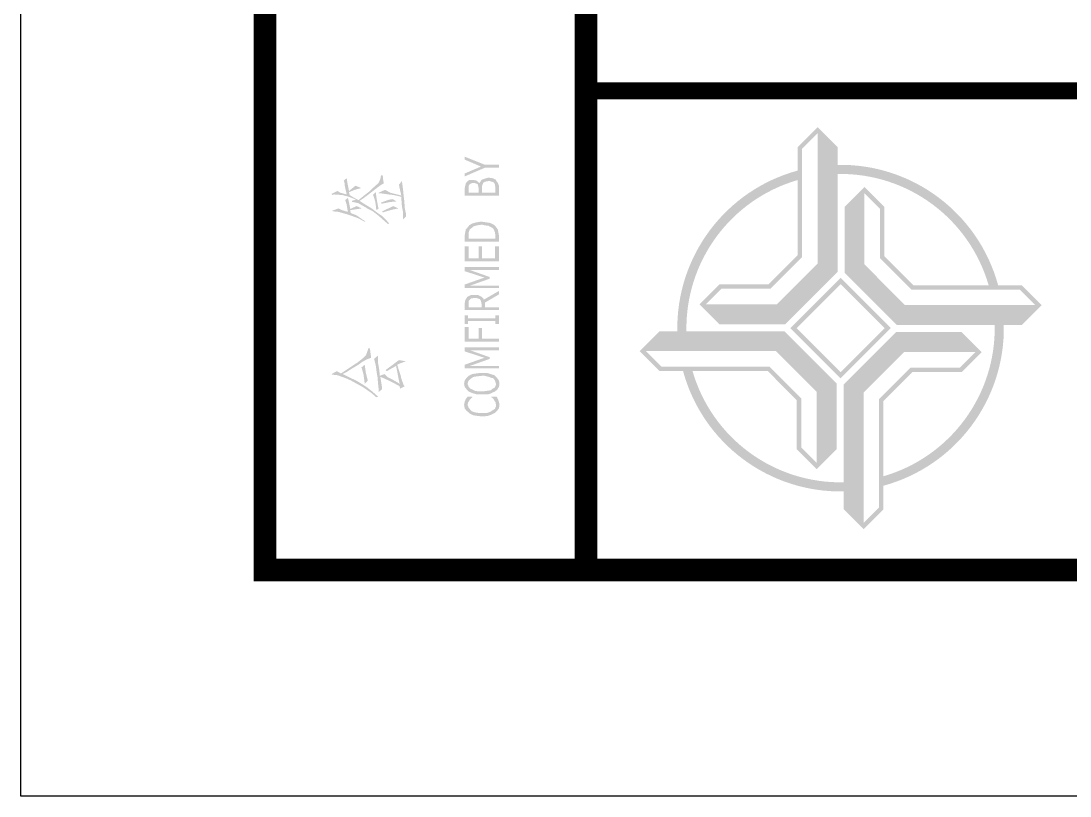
# Model space of a CAD drawing. Header units: millimetres. Extents: x 2630 to 3503, y 1668 to 1965.
# Drawn here: x 2629.95 to 2676.38, y 1668.29 to 1702.58 of the extents above; entities that cross this region are included whole.
import ezdxf

# ---------------------------------------------------------------- set-up
doc = ezdxf.new("R2010")
doc.units = ezdxf.units.MM
doc.layers.add('CCCC', color=7, linetype='Continuous')

# ---------------------------------------------------------------- blocks, each defined once
blk = doc.blocks.new('CCCC')
at = {"layer": 'CCCC'}
h = blk.add_hatch(color=154, dxfattribs=at)
h.paths.add_polyline_path([(-1.938, 6.686), (-1.938, 7.114, 0.343518), (-7.372, -0.138), (-6.96, -0.138, -0.33931)])
h.paths.add_polyline_path([(-0.138, 7.372), (-0.138, 6.96, -0.33931), (6.686, 1.938), (7.114, 1.938, 0.343518)])
h.paths.add_polyline_path([(7.372, 0.138), (6.96, 0.138, -0.33931), (1.938, -6.686), (1.938, -7.114, 0.343518)])
h.paths.add_polyline_path([(0.138, -6.96, -0.33931), (-6.686, -1.938), (-7.114, -1.938, 0.343518), (0.138, -7.372)])
h.paths.add_polyline_path([(-3.206, -1.738), (-8.094, -1.738), (-8.794, -1.038), (-9.077, -1.038), (-8.177, -1.938), (-3.289, -1.938), (-1.978, -3.249), (-1.978, -5.472), (-1.078, -6.372), (-1.078, -6.089), (-1.778, -5.389), (-1.778, -3.166)], flags=17)
h.paths.add_polyline_path([(-2.543, -0.138), (-8.177, -0.138), (-9.077, -1.038), (-8.794, -1.038), (-8.094, -0.338), (-2.626, -0.338), (-0.378, -2.586), (-0.378, -5.389), (-1.078, -6.089), (-1.078, -6.372), (-0.178, -5.472), (-0.178, -2.503)])
h.paths.add_polyline_path([(-2.626, -0.338), (-8.094, -0.338), (-8.794, -1.038), (-2.916, -1.038), (-1.078, -2.876), (-1.078, -6.089), (-0.378, -5.389), (-0.378, -2.586)], flags=17)
h.paths.add_polyline_path([(-1.738, 3.206), (-1.738, 8.094), (-1.038, 8.794), (-1.038, 9.077), (-1.938, 8.177), (-1.938, 3.289), (-3.249, 1.978), (-5.472, 1.978), (-6.372, 1.078), (-6.089, 1.078), (-5.389, 1.778), (-3.166, 1.778)], flags=17)
h.paths.add_polyline_path([(-0.138, 2.543), (-0.138, 8.177), (-1.038, 9.077), (-1.038, 8.794), (-0.338, 8.094), (-0.338, 2.626), (-2.586, 0.378), (-5.389, 0.378), (-6.089, 1.078), (-6.372, 1.078), (-5.472, 0.178), (-2.503, 0.178)])
h.paths.add_polyline_path([(-0.338, 2.626), (-0.338, 8.094), (-1.038, 8.794), (-1.038, 2.916), (-2.876, 1.078), (-6.089, 1.078), (-5.389, 0.378), (-2.586, 0.378)], flags=17)
h.paths.add_polyline_path([(0.378, 5.389), (1.078, 6.089), (1.078, 6.372), (0.178, 5.472), (0.178, 2.503), (2.543, 0.138), (8.177, 0.138), (9.077, 1.038), (8.794, 1.038), (8.094, 0.338), (2.626, 0.338), (0.378, 2.586)])
h.paths.add_polyline_path([(1.978, 5.472), (1.078, 6.372), (1.078, 6.089), (1.778, 5.389), (1.778, 3.166), (3.206, 1.738), (8.094, 1.738), (8.794, 1.038), (9.077, 1.038), (8.177, 1.938), (3.289, 1.938), (1.978, 3.249)])
h.paths.add_polyline_path([(1.078, 6.089), (0.378, 5.389), (0.378, 2.586), (2.626, 0.338), (8.094, 0.338), (8.794, 1.038), (2.916, 1.038), (1.078, 2.876)], flags=17)
h.paths.add_polyline_path([(3.249, -1.978), (5.472, -1.978), (6.372, -1.078), (6.089, -1.078), (5.389, -1.778), (3.166, -1.778), (1.738, -3.206), (1.738, -8.094), (1.038, -8.794), (1.038, -9.077), (1.938, -8.177), (1.938, -3.289)], flags=17)
h.paths.add_polyline_path([(2.586, -0.378), (5.389, -0.378), (6.089, -1.078), (6.372, -1.078), (5.472, -0.178), (2.503, -0.178), (0.138, -2.543), (0.138, -8.177), (1.038, -9.077), (1.038, -8.794), (0.338, -8.094), (0.338, -2.626)])
h.paths.add_polyline_path([(2.876, -1.078), (6.089, -1.078), (5.389, -0.378), (2.586, -0.378), (0.338, -2.626), (0.338, -8.094), (1.038, -8.794), (1.038, -2.916)], flags=17)
h.paths.add_polyline_path([(0, 2.269), (-2.269, 0), (0, -2.269), (2.269, 0)])
h.paths.add_polyline_path([(1.986, 0), (0, -1.986), (-1.986, 0), (0, 1.986)], flags=16)
blk = doc.blocks.new('tk')
h = blk.add_hatch(color=256)
h.paths.add_polyline_path([(21.153, -269.073), (20.535, -269.073), (20.355, -269.151), (19.635, -269.459), (19.635, -269.588), (20.535, -269.202), (21.153, -269.202)])
h.paths.add_polyline_path([(19.635, -268.713), (19.635, -268.842), (20.355, -269.151), (20.535, -269.073)])
h = blk.add_hatch(color=256)
h.paths.add_polyline_path([(14.57, -271.079), (14.57, -271.028), (14.57, -271.002), (14.518, -270.745), (14.467, -270.539), (14.467, -271.156), (14.21, -271.079), (14.056, -271.002), (13.773, -271.105), (13.798, -271.131), (14.056, -271.156), (14.416, -271.259), (14.647, -271.336), (14.93, -271.439), (15.213, -271.593), (15.238, -271.568), (15.11, -271.491), (14.853, -271.311), (14.596, -271.208)])
h.paths.add_polyline_path([(15.084, -271.002), (14.853, -270.899), (14.57, -271.028), (14.57, -271.079), (14.75, -271.053)], flags=17)
h.paths.add_polyline_path([(14.467, -270.539), (14.338, -270.642), (14.364, -270.668), (14.416, -270.848), (14.467, -271.156)], flags=17)
h.paths.add_polyline_path([(14.518, -270.282), (14.776, -270.179), (15.058, -270.102), (14.801, -269.999), (14.518, -270.231), (14.493, -270.102), (14.441, -269.845), (14.416, -270.385), (14.133, -270.308), (14.004, -270.231), (13.747, -270.359), (13.773, -270.411), (13.85, -270.385), (14.21, -270.411), (14.518, -270.488)])
h.paths.add_polyline_path([(14.441, -269.845), (14.416, -269.665), (14.287, -269.768), (14.313, -269.845), (14.338, -270.051), (14.416, -270.385)])
h.paths.add_polyline_path([(14.544, -270.411), (14.518, -270.282), (14.518, -270.488), (14.827, -270.616), (14.904, -270.616), (14.801, -270.565)])
h.paths.add_polyline_path([(15.778, -270.076), (15.958, -269.948), (16.061, -269.896), (16.036, -269.793), (16.01, -269.536), (15.933, -269.536), (15.907, -269.691), (15.83, -269.871), (15.804, -269.896), (15.573, -270.102), (15.444, -270.231), (15.213, -270.411), (14.93, -270.642), (14.904, -270.616), (14.827, -270.616), (14.647, -270.668), (14.647, -270.719), (14.698, -270.719), (14.93, -270.771), (14.981, -270.668), (15.213, -270.513), (15.547, -270.256)])
h.paths.add_polyline_path([(14.981, -270.668), (14.93, -270.771), (15.29, -270.976), (15.316, -271.002), (15.573, -271.131), (15.804, -271.311), (16.01, -271.491), (16.241, -271.696), (16.293, -271.671), (16.164, -271.516), (15.984, -271.336), (15.753, -271.182), (15.521, -271.002), (15.264, -270.848)])
h.paths.add_polyline_path([(15.753, -270.642), (15.727, -270.488), (15.701, -270.282), (15.573, -270.411), (15.598, -270.436), (15.676, -270.693), (15.701, -270.848), (15.727, -271.079), (15.83, -271.002), (15.804, -270.925)])
h.paths.add_polyline_path([(16.473, -270.899), (16.318, -270.976), (15.984, -271.131), (16.01, -271.182), (16.087, -271.156), (16.447, -271.053), (16.704, -271.002)])
h.paths.add_polyline_path([(16.447, -270.591), (16.293, -270.616), (15.933, -270.745), (15.958, -270.796), (16.344, -270.719), (16.627, -270.693)])
h.paths.add_polyline_path([(16.113, -270.179), (15.83, -270.308), (15.83, -270.333), (15.907, -270.333), (16.267, -270.385), (16.498, -270.411), (16.833, -270.488), (16.833, -270.436), (16.653, -270.385), (16.344, -270.308)])
h.paths.add_polyline_path([(16.91, -270.179), (16.884, -269.973), (16.858, -269.793), (16.73, -269.948), (16.756, -270.102), (16.833, -270.436), (16.833, -270.565), (16.858, -270.899), (16.91, -271.182), (16.91, -271.362), (16.91, -271.491), (17.038, -271.362), (17.038, -271.233), (16.987, -271.002), (16.961, -270.642), (16.936, -270.462)])
h = blk.add_hatch(color=256)
h.paths.add_polyline_path([(21.153, -270.051), (21.153, -269.999), (21.101, -269.871), (21.023, -269.766), (20.998, -270.308), (20.407, -270.308), (20.407, -270.076), (20.381, -269.742), (20.304, -269.871), (20.278, -269.871), (20.253, -270.308), (19.815, -270.308), (19.815, -270.128), (19.738, -269.819), (19.687, -269.896), (19.661, -269.999), (19.635, -270.128), (19.635, -270.436), (21.153, -270.436)])
h.paths.add_polyline_path([(20.15, -269.768), (19.995, -269.742), (19.841, -269.742), (19.738, -269.819), (19.815, -270.128), (19.815, -269.999), (19.867, -269.922), (19.995, -269.871), (20.047, -269.871), (20.201, -269.922), (20.227, -269.973), (20.253, -270.102), (20.253, -270.308), (20.278, -269.871)], flags=17)
h.paths.add_polyline_path([(20.87, -269.665), (20.69, -269.639), (20.587, -269.665), (20.433, -269.716), (20.381, -269.742), (20.407, -270.076), (20.407, -269.999), (20.458, -269.871), (20.535, -269.819), (20.69, -269.793), (20.741, -269.793), (20.921, -269.845), (20.973, -269.948), (20.998, -270.102), (20.998, -270.308), (21.024, -269.742)])
h = blk.add_hatch(color=256)
h.paths.add_polyline_path([(21.153, -272.211), (21.127, -272.056), (21.101, -271.928), (21.024, -271.825), (20.998, -272.339), (19.815, -272.339), (19.815, -272.211), (19.738, -271.876), (19.687, -271.928), (19.661, -272.056), (19.635, -272.211), (19.635, -272.468), (21.153, -272.468)])
h.paths.add_polyline_path([(20.921, -271.722), (20.767, -271.645), (20.587, -271.619), (20.407, -271.593), (20.33, -271.593), (20.15, -271.619), (19.97, -271.671), (19.841, -271.748), (19.738, -271.876), (19.815, -272.211), (19.815, -272.056), (19.867, -271.928), (19.97, -271.851), (20.021, -271.799), (20.201, -271.748), (20.407, -271.722), (20.51, -271.748), (20.69, -271.773), (20.844, -271.851), (20.921, -271.928), (20.973, -272.056), (20.998, -272.211), (20.998, -272.339), (21.024, -271.825)])
for points in [[(21.153, -272.673), (20.973, -272.673), (20.973, -273.213), (20.407, -273.213), (20.407, -272.673), (20.253, -272.673), (20.253, -273.213), (19.815, -273.213), (19.815, -272.673), (19.635, -272.673), (19.635, -273.342), (21.153, -273.342)], [(21.153, -275.733), (20.998, -275.733), (20.998, -275.862), (19.79, -275.862), (19.79, -275.733), (19.635, -275.733), (19.635, -276.119), (19.79, -276.119), (19.79, -275.991), (20.998, -275.991), (20.998, -276.119), (21.153, -276.119)], [(21.153, -276.762), (20.407, -276.762), (20.407, -276.299), (20.253, -276.299), (20.253, -276.762), (19.815, -276.762), (19.815, -276.248), (19.635, -276.248), (19.635, -276.891), (21.153, -276.891)]]:
    blk.add_hatch(color=256).paths.add_polyline_path(points)
h = blk.add_hatch(color=256)
h.paths.add_polyline_path([(21.153, -274.422), (19.867, -274.422), (19.635, -274.371), (19.635, -274.525), (21.153, -274.525)])
h.paths.add_polyline_path([(20.741, -274.113), (20.51, -274.062), (19.635, -274.371), (19.867, -274.422)])
h.paths.add_polyline_path([(19.867, -273.728), (19.635, -273.599), (19.635, -273.779), (20.51, -274.062), (20.741, -274.113), (20.741, -274.036)])
h.paths.add_polyline_path([(21.153, -273.599), (19.635, -273.599), (19.867, -273.728), (21.153, -273.728)])
h = blk.add_hatch(color=256)
h.paths.add_polyline_path([(21.153, -275.373), (20.535, -275.373), (20.535, -275.168), (20.484, -275.039), (20.484, -275.013), (20.381, -275.373), (19.815, -275.373), (19.815, -275.193), (19.764, -274.911), (19.738, -274.936), (19.661, -275.065), (19.635, -275.219), (19.635, -275.502), (21.153, -275.502)])
h.paths.add_polyline_path([(20.381, -274.911), (20.227, -274.833), (20.047, -274.833), (19.918, -274.833), (19.764, -274.911), (19.815, -275.193), (19.815, -275.091), (19.918, -274.988), (20.073, -274.962), (20.15, -274.962), (20.304, -275.013), (20.355, -275.091), (20.381, -275.219), (20.381, -275.373), (20.484, -275.013)])
h.paths.add_polyline_path([(21.153, -274.808), (21.153, -274.653), (20.484, -275.039), (20.535, -275.168)])
h = blk.add_hatch(color=256)
h.paths.add_polyline_path([(21.153, -277.971), (19.867, -277.971), (19.635, -277.919), (19.635, -278.073), (21.153, -278.073)])
h.paths.add_polyline_path([(20.741, -277.662), (20.51, -277.611), (19.635, -277.919), (19.867, -277.971)])
h.paths.add_polyline_path([(19.867, -277.276), (19.635, -277.148), (19.635, -277.328), (20.51, -277.611), (20.741, -277.662), (20.741, -277.585)])
h.paths.add_polyline_path([(21.153, -277.148), (19.635, -277.148), (19.867, -277.276), (21.153, -277.276)])
h = blk.add_hatch(color=256)
h.paths.add_polyline_path([(14.544, -278.485), (14.236, -278.331), (14.158, -278.305), (13.978, -278.202), (13.747, -278.331), (13.773, -278.356), (14.004, -278.382), (14.364, -278.51), (14.596, -278.613), (14.878, -278.768), (15.11, -278.896), (15.264, -278.999), (15.521, -279.179), (15.727, -279.359), (15.804, -279.333), (15.753, -279.282), (15.547, -279.102), (15.316, -278.922), (15.084, -278.768), (14.827, -278.613)])
h.paths.add_polyline_path([(15.11, -277.791), (15.29, -277.688), (15.496, -277.611), (15.444, -277.199), (15.367, -277.199), (15.341, -277.302), (15.264, -277.508), (15.187, -277.585), (14.93, -277.791), (14.904, -277.816), (14.698, -277.945), (14.467, -278.099), (14.158, -278.305), (14.236, -278.331), (14.39, -278.253), (14.673, -278.073), (14.93, -277.919)])
h.paths.add_polyline_path([(15.238, -278.099), (15.213, -277.919), (15.058, -278.048), (15.084, -278.073), (15.161, -278.356), (15.187, -278.562), (15.213, -278.768), (15.341, -278.639), (15.341, -278.588), (15.264, -278.279)])
h.paths.add_polyline_path([(15.856, -278.151), (15.804, -277.842), (15.804, -277.636), (15.804, -277.508), (15.624, -277.662), (15.65, -277.739), (15.701, -277.945), (15.753, -278.331), (15.778, -278.459), (15.804, -278.768), (15.83, -278.999), (15.83, -279.128), (15.984, -278.999), (15.984, -278.973), (15.958, -278.793), (15.907, -278.459), (15.881, -278.408)])
h.paths.add_polyline_path([(16.216, -278.459), (16.087, -278.331), (15.881, -278.408), (15.907, -278.459), (15.984, -278.485), (16.267, -278.613), (16.473, -278.716), (16.756, -278.87), (16.781, -278.973), (16.756, -278.768), (16.73, -278.742), (16.421, -278.562)])
h.paths.add_polyline_path([(16.833, -278.536), (16.807, -278.408), (16.73, -278.176), (16.653, -277.919), (16.653, -277.765), (16.421, -277.945), (16.138, -278.151), (16.19, -278.202), (16.601, -277.971), (16.756, -278.768), (16.781, -278.973), (16.987, -278.87), (16.936, -278.819)])
h.paths.add_polyline_path([(17.038, -277.765), (16.73, -277.713), (16.653, -277.765), (16.653, -277.919), (16.756, -277.868)])
h = blk.add_hatch(color=256)
h.paths.add_polyline_path([(19.764, -278.768), (19.713, -278.51), (19.635, -278.613), (19.61, -278.768), (19.635, -278.896), (19.713, -278.999), (19.815, -279.102), (19.867, -279.128), (19.995, -279.179), (20.175, -279.23), (20.407, -279.23), (20.458, -279.23), (20.664, -279.23), (20.818, -279.179), (20.973, -279.102), (21.075, -279.025), (21.024, -278.768), (21.024, -278.793), (20.973, -278.922), (20.844, -278.999), (20.793, -279.05), (20.613, -279.076), (20.407, -279.102), (20.278, -279.102), (20.098, -279.076), (19.944, -278.999), (19.918, -278.999), (19.815, -278.896)])
h.paths.add_polyline_path([(20.407, -278.408), (20.51, -278.408), (20.715, -278.459), (20.844, -278.51), (20.895, -278.51), (20.973, -278.613), (21.024, -278.768), (21.075, -279.025), (21.153, -278.896), (21.178, -278.768), (21.153, -278.613), (21.075, -278.51), (20.973, -278.408), (20.947, -278.382), (20.793, -278.331), (20.613, -278.279), (20.407, -278.279), (20.355, -278.279), (20.15, -278.305), (19.97, -278.331), (19.815, -278.408), (19.713, -278.51), (19.764, -278.768), (19.764, -278.742), (19.815, -278.613), (19.944, -278.51), (20.021, -278.459), (20.175, -278.433)])
h = blk.add_hatch(color=256)
h.paths.add_polyline_path([(19.97, -279.359), (19.97, -279.333), (19.764, -279.333), (19.764, -279.693), (19.79, -279.59), (19.867, -279.462)], flags=17)
h.paths.add_polyline_path([(19.764, -279.333), (19.687, -279.436), (19.635, -279.565), (19.61, -279.693), (19.635, -279.848), (19.713, -279.95), (19.841, -280.053), (19.867, -280.079), (20.021, -280.156), (20.201, -280.182), (20.407, -280.208), (20.458, -280.208), (20.664, -280.182), (20.818, -280.13), (20.973, -280.053), (21.075, -279.95), (21.153, -279.848), (21.178, -279.693), (21.153, -279.565), (21.127, -279.488), (21.05, -279.333), (21.024, -279.693), (21.024, -279.745), (20.973, -279.873), (20.844, -279.95), (20.767, -280.002), (20.613, -280.053), (20.407, -280.053), (20.278, -280.053), (20.098, -280.028), (19.944, -279.976), (19.918, -279.95), (19.815, -279.822), (19.764, -279.693)])
h.paths.add_polyline_path([(21.05, -279.333), (20.818, -279.333), (20.818, -279.359), (20.895, -279.41), (20.973, -279.539), (20.998, -279.565), (21.024, -279.693)], flags=17)
at = {"color": 7, "true_color": 0xffffff, "flags": 128}
blk.add_lwpolyline([(420, -297), (0, -297), (0, 0), (420, 0)], close=True, dxfattribs=at)
for points, const_width in [([(25, -287), (10.8, -287), (10.8, -10), (25, -10)], 1), ([(410, -265.8), (25, -265.8), (25, -287)], 0.75)]:
    blk.add_lwpolyline(points, dxfattribs=dict(const_width=const_width))
at = {"const_width": 1, "flags": 128}
blk.add_lwpolyline([(410, -10), (25, -10), (25, -287), (410, -287)], close=True, dxfattribs=at)
at = {"xscale": 0.9799999999999999, "yscale": 0.9799999999999999, "zscale": 0.9799999999999999}
blk.add_blockref('CCCC', (36.272, -276.3), dxfattribs=at)

msp = doc.modelspace()

# ---------------------------------------------------------------- block references
msp.add_blockref('tk', (2629.951, 1965.291))

doc.saveas('drawing.dxf')
